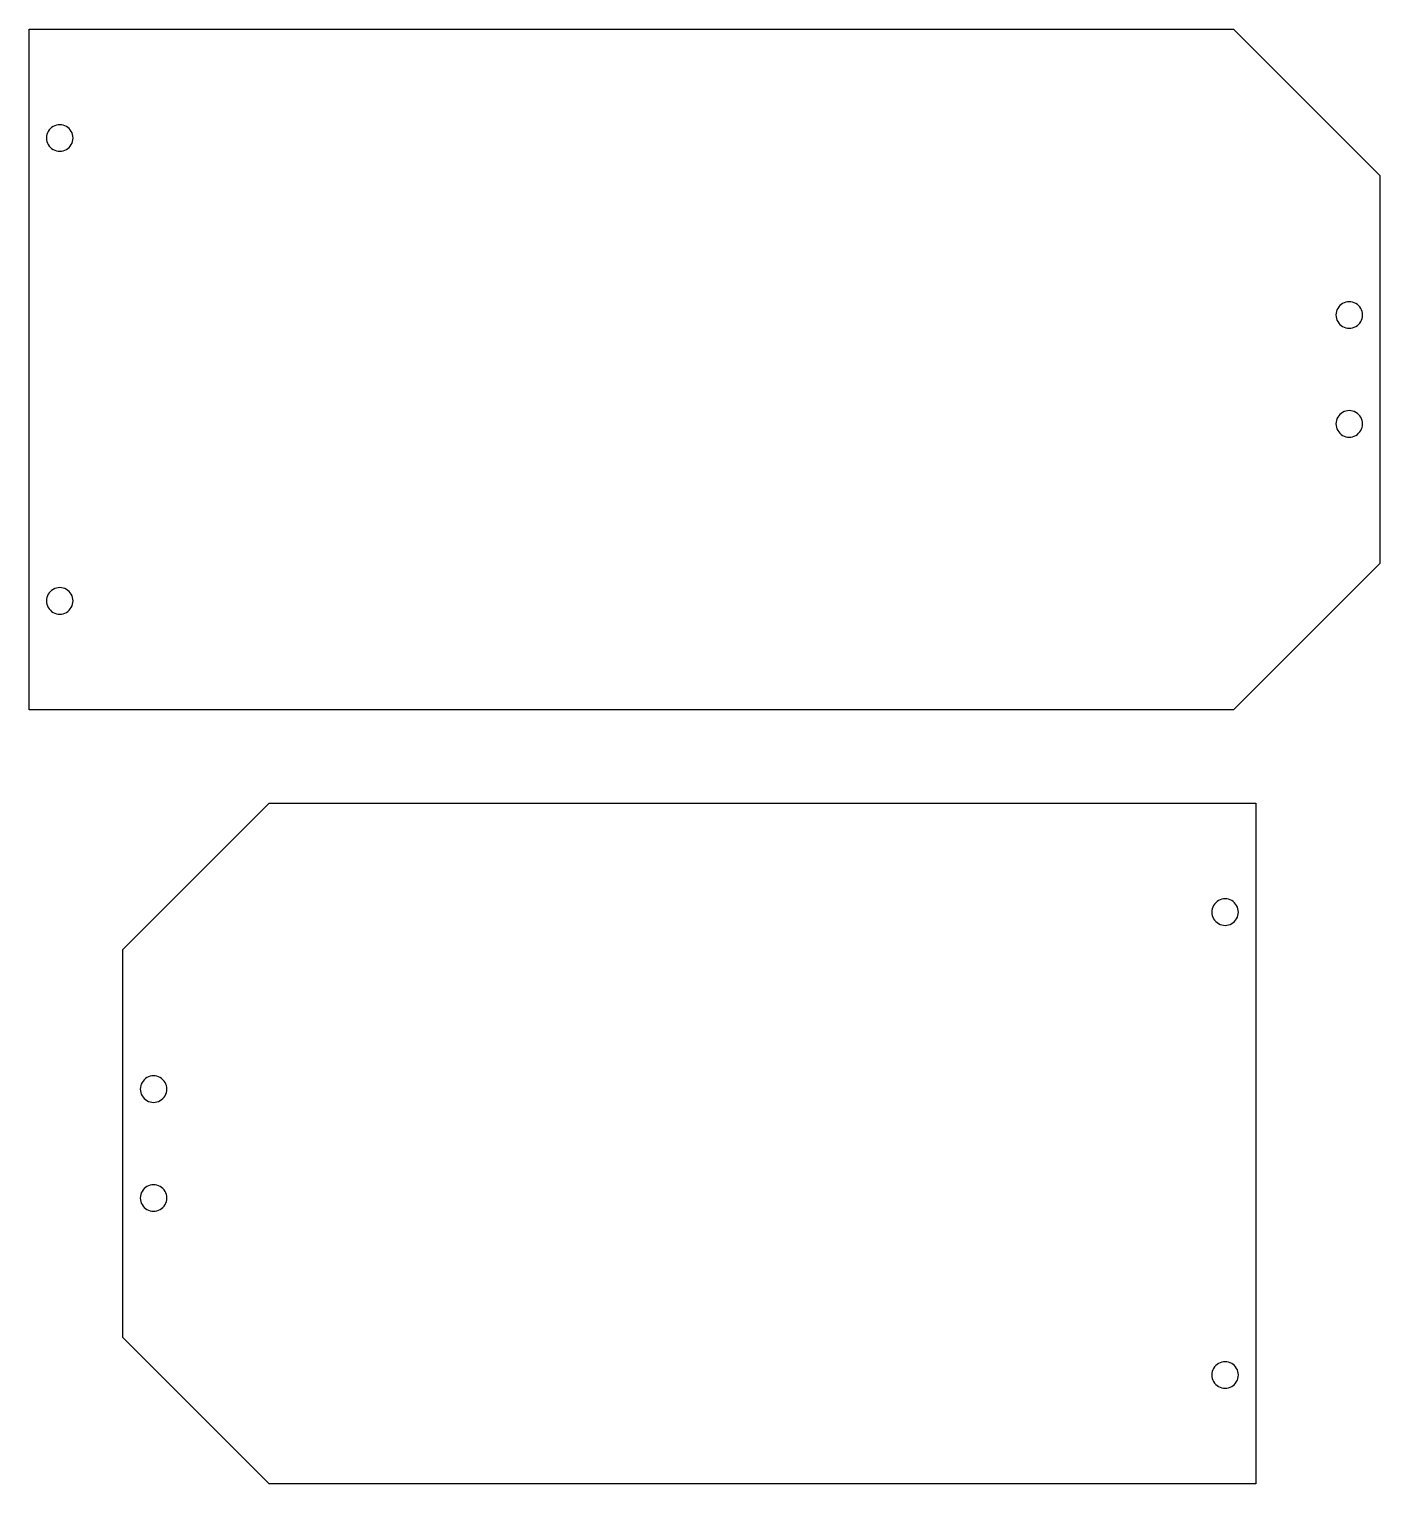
# Model space of a CAD drawing. Extents: x 46 to 145, y 143 to 250.
import ezdxf

# ---------------------------------------------------------------- set-up
doc = ezdxf.new("R2010")
doc.units = 0
doc.layers.add('Layer_1', color=7, linetype='CONTINUOUS')

msp = doc.modelspace()

# ---------------------------------------------------------------- linework, layer by layer
at = {"layer": 'Layer_1', "color": 7}
for points in [[(46.141212, 249.976419), (134.570144, 249.976419), (145.312783, 239.233786), (145.312783, 210.719058), (134.570144, 199.976419), (46.141212, 199.976419)], [(49.366213, 241.97643)], [(144.037785, 228.976419)], [(144.037785, 220.976425)], [(49.366213, 207.976414)], [(136.199197, 193.112546), (136.199197, 143.11254), (63.770266, 143.11254), (53.027627, 153.855179), (53.027627, 182.369907), (63.770266, 193.112546)], [(134.924196, 185.112551)], [(56.252626, 172.11254)], [(56.252626, 164.112546)], [(134.924196, 151.112535)]]:
    msp.add_lwpolyline(points, close=True, dxfattribs=at)
for points in [[(47.903713, 242.820805), (47.602046, 242.646638), (47.416212, 242.324764), (47.416212, 241.97643)], [(48.878713, 242.820805), (48.577047, 242.994972), (48.205379, 242.994972), (47.903713, 242.820805)], [(49.366213, 241.97643), (49.366213, 242.324764), (49.180379, 242.646638), (48.878713, 242.820805)], [(47.416212, 241.97643), (47.416212, 241.628096), (47.602046, 241.306222), (47.903713, 241.132055)], [(48.878713, 241.132055), (49.180379, 241.306222), (49.366213, 241.628096), (49.366213, 241.97643)], [(47.903713, 241.132055), (48.205379, 240.957888), (48.577047, 240.957888), (48.878713, 241.132055)], [(142.575285, 229.820794), (142.273618, 229.646627), (142.087784, 229.324753), (142.087784, 228.976419)], [(143.550285, 229.820794), (143.248619, 229.994961), (142.876951, 229.994961), (142.575285, 229.820794)], [(144.037785, 228.976419), (144.037785, 229.324753), (143.851951, 229.646627), (143.550285, 229.820794)], [(142.087784, 228.976419), (142.087784, 228.628085), (142.273618, 228.306211), (142.575285, 228.132044)], [(143.550285, 228.132044), (143.851951, 228.306211), (144.037785, 228.628085), (144.037785, 228.976419)], [(142.575285, 228.132044), (142.876951, 227.957877), (143.248619, 227.957877), (143.550285, 228.132044)], [(142.575285, 221.820799), (142.273618, 221.646632), (142.087784, 221.324759), (142.087784, 220.976425)], [(143.550285, 221.820799), (143.248619, 221.994966), (142.876951, 221.994966), (142.575285, 221.820799)], [(144.037785, 220.976425), (144.037785, 221.324759), (143.851951, 221.646632), (143.550285, 221.820799)], [(142.087784, 220.976425), (142.087784, 220.628091), (142.273618, 220.306217), (142.575285, 220.13205)], [(143.550285, 220.13205), (143.851951, 220.306217), (144.037785, 220.628091), (144.037785, 220.976425)], [(142.575285, 220.13205), (142.876951, 219.957883), (143.248619, 219.957883), (143.550285, 220.13205)], [(47.903713, 208.820789), (47.602046, 208.646622), (47.416212, 208.324748), (47.416212, 207.976414)], [(48.878713, 208.820789), (48.577047, 208.994956), (48.205379, 208.994956), (47.903713, 208.820789)], [(49.366213, 207.976414), (49.366213, 208.324748), (49.180379, 208.646622), (48.878713, 208.820789)], [(47.416212, 207.976414), (47.416212, 207.62808), (47.602046, 207.306206), (47.903713, 207.132039)], [(48.878713, 207.132039), (49.180379, 207.306206), (49.366213, 207.62808), (49.366213, 207.976414)], [(47.903713, 207.132039), (48.205379, 206.957872), (48.577047, 206.957872), (48.878713, 207.132039)], [(133.461696, 185.956926), (133.16003, 185.782759), (132.974196, 185.460885), (132.974196, 185.112551)], [(134.436696, 185.956926), (134.13503, 186.131093), (133.763362, 186.131093), (133.461696, 185.956926)], [(134.924196, 185.112551), (134.924196, 185.460885), (134.738362, 185.782759), (134.436696, 185.956926)], [(132.974196, 185.112551), (132.974196, 184.764217), (133.16003, 184.442343), (133.461696, 184.268176)], [(134.436696, 184.268176), (134.738362, 184.442343), (134.924196, 184.764217), (134.924196, 185.112551)], [(133.461696, 184.268176), (133.763362, 184.094009), (134.13503, 184.094009), (134.436696, 184.268176)], [(55.765126, 172.956915), (55.46346, 173.131082), (55.091792, 173.131082), (54.790126, 172.956915)], [(54.790126, 172.956915), (54.48846, 172.782748), (54.302626, 172.460874), (54.302626, 172.11254)], [(54.302626, 172.11254), (54.302626, 171.764206), (54.48846, 171.442332), (54.790126, 171.268165)], [(56.252626, 172.11254), (56.252626, 172.460874), (56.066792, 172.782748), (55.765126, 172.956915)], [(55.765126, 171.268165), (56.066792, 171.442332), (56.252626, 171.764206), (56.252626, 172.11254)], [(54.790126, 171.268165), (55.091792, 171.093999), (55.46346, 171.093999), (55.765126, 171.268165)], [(54.790126, 164.95692), (54.48846, 164.782753), (54.302626, 164.46088), (54.302626, 164.112546)], [(55.765126, 164.95692), (55.46346, 165.131087), (55.091792, 165.131087), (54.790126, 164.95692)], [(56.252626, 164.112546), (56.252626, 164.46088), (56.066792, 164.782753), (55.765126, 164.95692)], [(54.302626, 164.112546), (54.302626, 163.764212), (54.48846, 163.442338), (54.790126, 163.268171)], [(55.765126, 163.268171), (56.066792, 163.442338), (56.252626, 163.764212), (56.252626, 164.112546)], [(54.790126, 163.268171), (55.091792, 163.094004), (55.46346, 163.094004), (55.765126, 163.268171)], [(133.461696, 151.95691), (133.16003, 151.782743), (132.974196, 151.460869), (132.974196, 151.112535)], [(134.436696, 151.95691), (134.13503, 152.131077), (133.763362, 152.131077), (133.461696, 151.95691)], [(134.924196, 151.112535), (134.924196, 151.460869), (134.738362, 151.782743), (134.436696, 151.95691)], [(132.974196, 151.112535), (132.974196, 150.764201), (133.16003, 150.442327), (133.461696, 150.26816)], [(134.436696, 150.26816), (134.738362, 150.442327), (134.924196, 150.764201), (134.924196, 151.112535)], [(133.461696, 150.26816), (133.763362, 150.093993), (134.13503, 150.093993), (134.436696, 150.26816)]]:
    msp.add_open_spline(points, degree=3, dxfattribs=at)

doc.saveas('drawing.dxf')
